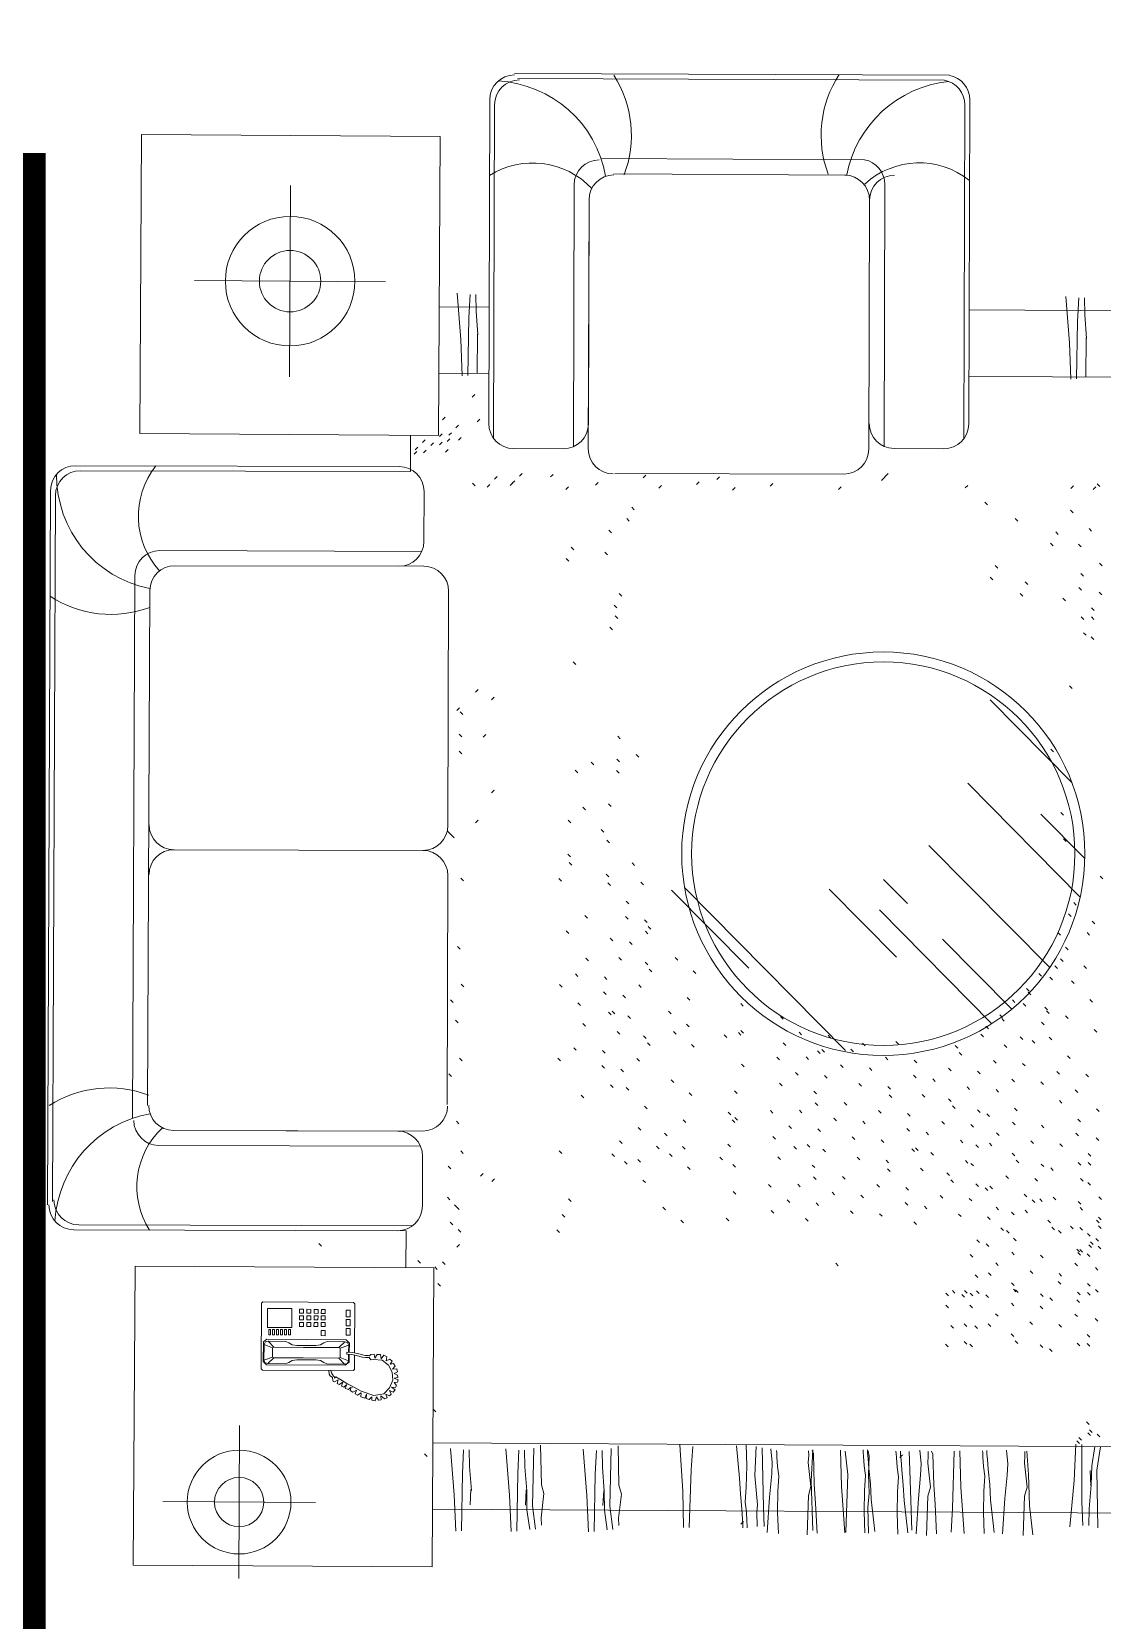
# Model space of a CAD drawing. Header units: metres. Extents: x -144 to 1000, y -717 to 29.
# Drawn here: x 560.761 to 562.696, y -566.045 to -563.176 of the extents above; entities that cross this region are included whole.
import ezdxf

# ---------------------------------------------------------------- set-up
doc = ezdxf.new("R2010")
doc.units = ezdxf.units.M
doc.layers.get('0').update_dxf_attribs({"color": 1})
doc.layers.add('00-MEDICION', color=30, linetype='Continuous')
doc.layers.add('I-FURN', color=2, linetype='Continuous', lineweight=9)

# ---------------------------------------------------------------- blocks, each defined once
blk = doc.blocks.new('O')
at = {"layer": 'I-FURN'}
for p, q in [((567.261, -500.2532), (566.4754, -500.2498)), ((567.2519, -500.2622), (566.4814, -500.2589)), ((566.4303, -500.2973), (566.4286, -500.8823)), ((566.4392, -500.3063), (566.4375, -500.9093)), ((567.287, -500.9096), (567.2888, -500.3066)), ((567.2961, -500.8826), (567.2978, -500.2976)), ((565.7979, -500.9004), (565.801, -500.3604)), ((565.801, -500.3604), (566.341, -500.3635)), ((566.341, -500.3635), (566.3379, -500.9035)), ((567.1075, -500.4058), (566.632, -500.4037)), ((566.0686, -500.7975), (566.0706, -500.4525)), ((566.5828, -500.4508), (566.5815, -500.924)), ((566.6549, -500.4309), (567.0756, -500.4333)), ((567.143, -500.9234), (567.1443, -500.4502)), ((566.6098, -500.4778), (566.6085, -500.9278)), ((566.6086, -500.8828), (566.6098, -500.4778)), ((567.1155, -500.9285), (567.1168, -500.4785)), ((567.1168, -500.4785), (567.1155, -500.9285)), ((565.8971, -500.624), (566.2421, -500.626)), ((566.3714, -500.6464), (566.378, -500.7302)), ((566.3951, -500.6488), (566.3928, -500.6914)), ((566.4054, -500.6489), (566.4059, -500.679)), ((567.4714, -500.6527), (567.478, -500.7365)), ((567.4951, -500.6551), (567.4927, -500.6977)), ((567.5054, -500.6552), (567.5059, -500.6853)), ((566.4292, -500.6719), (566.3393, -500.6714)), ((566.4059, -500.679), (566.4091, -500.7222)), ((567.8026, -500.6797), (567.2967, -500.6769)), ((567.5059, -500.6853), (567.509, -500.7285)), ((566.3928, -500.6914), (566.3911, -500.7953)), ((567.4927, -500.6977), (567.491, -500.8016)), ((566.378, -500.7302), (566.3808, -500.7959)), ((566.4083, -500.7208), (566.4079, -500.7918)), ((567.478, -500.7365), (567.4808, -500.8021)), ((567.5083, -500.7271), (567.5079, -500.7981)), ((566.4289, -500.7919), (566.3386, -500.7914)), ((567.6143, -500.7987), (567.2964, -500.7969)), ((566.3984, -500.8344), (566.4032, -500.8297)), ((566.3501, -500.8707), (566.3453, -500.8754)), ((566.3742, -500.8853), (566.3694, -500.8901)), ((566.4123, -500.874), (566.4075, -500.8788)), ((566.3379, -500.9035), (565.7979, -500.9004)), ((566.2874, -500.9032), (566.287, -500.969)), ((566.3135, -500.9117), (566.3087, -500.9164)), ((566.3443, -500.901), (566.3395, -500.9058)), ((566.3443, -500.9157), (566.3395, -500.9204)), ((566.3581, -500.9099), (566.3533, -500.9147)), ((566.3611, -500.8987), (566.3563, -500.9034)), ((566.3787, -500.9073), (566.3739, -500.912)), ((566.2987, -500.9329), (566.2939, -500.9376)), ((566.3004, -500.925), (566.2956, -500.9297)), ((566.3155, -500.9305), (566.3107, -500.9353)), ((566.3286, -500.9172), (566.3238, -500.922)), ((566.3553, -500.929), (566.3505, -500.9338)), ((566.4735, -500.9274), (566.5635, -500.9277)), ((567.161, -500.9272), (567.251, -500.9275)), ((566.2668, -500.9599), (565.6818, -500.9583)), ((566.287, -500.969), (565.6908, -500.9673)), ((566.4843, -500.9772), (566.4892, -500.9725)), ((566.5405, -500.9786), (566.5453, -500.9739)), ((567.0703, -500.9734), (566.6564, -500.9722)), ((567.1381, -500.9848), (567.1505, -500.9726)), ((566.4039, -500.9944), (566.3992, -500.9896)), ((566.4258, -500.9969), (566.4306, -500.9921)), ((566.4392, -500.9824), (566.4441, -500.9777)), ((566.4671, -500.9938), (566.4719, -500.9891)), ((566.4709, -500.9901), (566.4757, -500.9854)), ((566.5682, -501.0014), (566.573, -500.9966)), ((566.6215, -500.9936), (566.6264, -500.9888)), ((566.7074, -500.9799), (566.7122, -500.9751)), ((566.7357, -500.9991), (566.7406, -500.9943)), ((566.804, -500.9921), (566.8088, -500.9874)), ((566.8408, -500.9832), (566.8456, -500.9784)), ((566.8691, -501.0024), (566.8739, -500.9976)), ((566.9373, -500.9954), (566.9422, -500.9907)), ((567.0607, -501.0015), (567.0655, -500.9967)), ((567.2897, -500.9985), (567.2946, -500.9938)), ((567.4807, -500.9996), (567.4855, -500.9948)), ((567.5209, -501.0015), (567.5257, -500.9967)), ((567.5329, -500.9956), (567.5282, -500.9908)), ((565.6367, -501.0031), (565.6311, -502.2931)), ((565.6456, -501.0121), (565.6402, -502.2871)), ((566.3114, -501.095), (566.3117, -501.005)), ((567.3301, -501.0288), (567.3254, -501.024)), ((566.6826, -501.0587), (566.6779, -501.0539)), ((566.6917, -501.0379), (566.687, -501.0331)), ((567.3845, -501.0582), (567.3797, -501.0534)), ((567.4849, -501.0431), (567.4802, -501.0383)), ((566.6506, -501.0794), (566.6459, -501.0746)), ((567.4579, -501.0823), (567.4532, -501.0775)), ((567.5181, -501.0767), (567.5134, -501.0719)), ((566.3076, -501.113), (565.8344, -501.1117)), ((566.5824, -501.11), (566.5776, -501.1052)), ((566.6431, -501.1194), (566.6384, -501.1146)), ((567.4488, -501.103), (567.444, -501.0982)), ((567.499, -501.105), (567.4942, -501.1002)), ((565.8613, -501.1388), (566.3113, -501.14)), ((566.5732, -501.1307), (566.5685, -501.1259)), ((567.3486, -501.1434), (567.3438, -501.1386)), ((567.5373, -501.1389), (567.5325, -501.1341)), ((565.7892, -501.1565), (565.785, -502.1366)), ((567.3395, -501.1642), (567.3347, -501.1594)), ((567.4029, -501.1728), (567.3982, -501.168)), ((567.5033, -501.1578), (567.4986, -501.153)), ((565.8122, -502.1136), (565.8162, -501.1836)), ((566.3561, -501.1852), (566.3549, -501.6082)), ((566.669, -501.1941), (566.6643, -501.1893)), ((567.3938, -501.1936), (567.389, -501.1888)), ((567.4709, -501.2022), (567.4661, -501.1974)), ((567.4997, -501.183), (567.495, -501.1782)), ((567.5366, -501.1914), (567.5318, -501.1866)), ((566.6599, -501.2148), (566.6552, -501.21)), ((566.6616, -501.234), (566.6568, -501.2292)), ((567.5041, -501.2358), (567.4994, -501.231)), ((567.5223, -501.236), (567.5176, -501.2312)), ((567.5225, -501.22), (567.5177, -501.2152)), ((566.6524, -501.2548), (566.6477, -501.25)), ((567.5082, -501.2646), (567.5035, -501.2598)), ((567.5218, -501.2724), (567.517, -501.2676)), ((566.586, -501.3171), (566.5813, -501.3123)), ((566.4096, -501.3624), (566.4048, -501.3671)), ((567.4831, -501.3604), (567.4784, -501.3556)), ((566.376, -501.3956), (566.3712, -501.4004)), ((566.3818, -501.4076), (566.3771, -501.4028)), ((566.4382, -501.3765), (566.4334, -501.3812)), ((567.4827, -501.5311), (567.3346, -501.3813)), ((566.3799, -501.4478), (566.3752, -501.443)), ((566.4235, -501.4436), (566.4187, -501.4484)), ((566.6664, -501.4513), (566.6616, -501.4465)), ((566.3798, -501.4788), (566.3751, -501.474)), ((566.6646, -501.493), (566.6599, -501.4882)), ((566.6996, -501.4849), (566.6949, -501.4801)), ((567.449, -501.4748), (567.4443, -501.47)), ((566.5897, -501.5128), (566.5849, -501.508)), ((566.6184, -501.4987), (566.6136, -501.4939)), ((566.6643, -501.5137), (566.6595, -501.5089)), ((566.4385, -501.5441), (566.4337, -501.5488)), ((567.4974, -501.7372), (567.2945, -501.5319)), ((566.6036, -501.5798), (566.5989, -501.575)), ((566.6499, -501.574), (566.6451, -501.5692)), ((566.4092, -501.5984), (566.4044, -501.6031)), ((566.5772, -501.6031), (566.5724, -501.5983)), ((567.5058, -501.6676), (567.4266, -501.5875)), ((567.4675, -501.5895), (567.4627, -501.5847)), ((566.3661, -501.6304), (566.3538, -501.618)), ((566.6365, -501.6203), (566.6318, -501.6155)), ((567.472, -501.6371), (567.4672, -501.6323)), ((566.3098, -501.653), (565.8598, -501.6518)), ((565.8598, -501.6518), (566.3098, -501.653)), ((566.5762, -501.6644), (566.5714, -501.6596)), ((566.6469, -501.6394), (566.6421, -501.6346)), ((567.4423, -501.8648), (567.2239, -501.6439)), ((566.5789, -501.6799), (566.5742, -501.6751)), ((566.6923, -501.6805), (566.6876, -501.6757)), ((566.3547, -501.6982), (566.3535, -502.1122)), ((566.3827, -501.7079), (566.378, -501.7031)), ((566.5598, -501.7083), (566.555, -501.7035)), ((566.6459, -501.7008), (566.6411, -501.696)), ((566.6486, -501.7162), (566.6439, -501.7114)), ((566.708, -501.7152), (566.7032, -501.7104)), ((567.1852, -501.7491), (567.142, -501.7054)), ((567.5384, -501.7043), (567.5337, -501.6995)), ((566.6818, -501.7498), (566.6771, -501.745)), ((566.8987, -501.8659), (566.759, -501.7247)), ((567.0731, -502.0142), (566.7824, -501.7202)), ((567.1652, -501.846), (567.0437, -501.723)), ((567.4904, -501.7518), (567.4857, -501.747)), ((566.6073, -501.7755), (566.6025, -501.7707)), ((566.6803, -501.777), (566.6755, -501.7722)), ((567.3379, -501.966), (567.1347, -501.7605)), ((567.4813, -501.7725), (567.4765, -501.7677)), ((566.5731, -501.8032), (566.5683, -501.7984)), ((566.715, -501.7834), (566.7103, -501.7786)), ((566.7164, -501.8039), (566.7116, -501.7991)), ((566.7217, -501.7952), (566.717, -501.7904)), ((567.462, -501.8059), (567.4573, -501.8011)), ((567.5145, -501.8061), (567.5098, -501.8013)), ((567.5236, -501.7854), (567.5189, -501.7806)), ((566.3767, -501.8312), (566.3719, -501.8264)), ((566.6527, -501.8166), (566.648, -501.8118)), ((566.6875, -501.823), (566.6828, -501.8182)), ((567.3737, -501.9398), (567.2488, -501.8135)), ((567.4756, -501.8328), (567.4709, -501.828)), ((566.609, -501.8523), (566.6043, -501.8475)), ((566.6684, -501.8513), (566.6636, -501.8465)), ((566.716, -501.8596), (566.7113, -501.8548)), ((566.7704, -501.8514), (566.7657, -501.8466)), ((567.4564, -501.8663), (567.4516, -501.8615)), ((567.4665, -501.8536), (567.4618, -501.8488)), ((567.5089, -501.8664), (567.5041, -501.8616)), ((566.5899, -501.8807), (566.5851, -501.8759)), ((566.6422, -501.8859), (566.6375, -501.8811)), ((566.7235, -501.8721), (566.7187, -501.8673)), ((566.803, -501.8751), (566.7982, -501.8703)), ((567.4276, -501.8803), (567.4229, -501.8755)), ((567.4472, -501.887), (567.4425, -501.8822)), ((567.4864, -501.8934), (567.4817, -501.8886)), ((566.3836, -501.8994), (566.3789, -501.8946)), ((566.561, -501.8998), (566.5563, -501.895)), ((566.6407, -501.9131), (566.6359, -501.9083)), ((566.6755, -501.9195), (566.6707, -501.9147)), ((566.7043, -501.9004), (566.6996, -501.8956)), ((566.7921, -501.9237), (566.7874, -501.9189)), ((567.4052, -501.9073), (567.4005, -501.9025)), ((567.4083, -501.9137), (567.4036, -501.9089)), ((566.3645, -501.9277), (566.3597, -501.9229)), ((566.5942, -501.9334), (566.5895, -501.9286)), ((566.6497, -501.95), (566.6449, -501.9452)), ((566.6563, -501.9479), (566.6516, -501.9431)), ((566.7584, -501.948), (566.7536, -501.9432)), ((566.8886, -501.9343), (566.8839, -501.9295)), ((567.3796, -501.9278), (567.3749, -501.923)), ((567.3992, -501.9344), (567.3945, -501.9296)), ((567.4384, -501.9409), (567.4337, -501.9361)), ((567.4416, -501.9473), (567.4368, -501.9425)), ((567.5197, -501.927), (567.5149, -501.9222)), ((566.3734, -501.9646), (566.3686, -501.9598)), ((566.6032, -501.9702), (566.5985, -501.9654)), ((566.6845, -501.9564), (566.6797, -501.9516)), ((566.7909, -501.9716), (566.7862, -501.9668)), ((566.8891, -501.9829), (566.8844, -501.9781)), ((566.9608, -501.9581), (566.9561, -501.9533)), ((567.3316, -501.9752), (567.3269, -501.9704)), ((567.3572, -501.9548), (567.3525, -501.95)), ((567.3603, -501.9612), (567.3556, -501.9564)), ((567.4324, -501.968), (567.4277, -501.9632)), ((567.4757, -501.9566), (567.4709, -501.9518)), ((567.5273, -501.9811), (567.5225, -501.9763)), ((566.6653, -501.9847), (566.6606, -501.9799)), ((566.713, -501.993), (566.7082, -501.9882)), ((566.7204, -502.0055), (566.7156, -502.0007)), ((566.7674, -501.9848), (566.7626, -501.98)), ((566.7999, -502.0085), (566.7952, -502.0037)), ((566.8586, -501.9909), (566.8538, -501.9861)), ((566.8844, -501.9868), (566.8797, -501.982)), ((566.9653, -502.0052), (566.9605, -502.0004)), ((566.9941, -501.9861), (566.9894, -501.9813)), ((567.0465, -501.9914), (567.0418, -501.9866)), ((567.1086, -502.0058), (567.1038, -502.001)), ((567.1692, -502.0029), (567.1644, -501.9981)), ((567.2762, -502.0102), (567.2715, -502.0054)), ((567.3227, -501.99), (567.3179, -501.9852)), ((567.3649, -502.0088), (567.3601, -502.004)), ((567.3936, -501.9948), (567.3888, -501.99)), ((567.4157, -502.0011), (567.4109, -501.9963)), ((567.4461, -501.995), (567.4413, -501.9902)), ((566.3804, -502.0328), (566.3756, -502.028)), ((566.558, -502.0332), (566.5532, -502.0284)), ((566.5868, -502.0141), (566.5821, -502.0093)), ((566.6392, -502.0193), (566.6344, -502.0145)), ((566.7013, -502.0338), (566.6965, -502.029)), ((566.9543, -502.031), (566.9495, -502.0262)), ((567.0067, -502.0306), (567.002, -502.0258)), ((567.0274, -502.0197), (567.0226, -502.0149)), ((567.0355, -502.0172), (567.0307, -502.0124)), ((567.088, -502.0168), (567.0832, -502.012)), ((567.15, -502.0313), (567.1453, -502.0265)), ((567.2024, -502.0365), (567.1977, -502.0317)), ((567.2836, -502.0227), (567.2789, -502.0179)), ((567.3457, -502.0372), (567.341, -502.0324)), ((567.4793, -502.0286), (567.4745, -502.0238)), ((566.3612, -502.0611), (566.3564, -502.0563)), ((566.6376, -502.0465), (566.6329, -502.0417)), ((566.6724, -502.0529), (566.6676, -502.0481)), ((566.8901, -502.044), (566.8854, -502.0392)), ((566.9876, -502.059), (566.9829, -502.0542)), ((567.04, -502.0642), (567.0352, -502.0594)), ((567.0688, -502.0451), (567.0641, -502.0403)), ((567.1212, -502.0504), (567.1164, -502.0456)), ((567.2009, -502.0637), (567.1961, -502.0589)), ((567.2645, -502.051), (567.2597, -502.0462)), ((567.3168, -502.0563), (567.3121, -502.0515)), ((567.3981, -502.0424), (567.3933, -502.0376)), ((567.4601, -502.0569), (567.4554, -502.0521)), ((567.5125, -502.0622), (567.5078, -502.0574)), ((566.6533, -502.0813), (566.6485, -502.0765)), ((566.6819, -502.0861), (566.6771, -502.0813)), ((566.7631, -502.0722), (566.7583, -502.0674)), ((566.7956, -502.0959), (566.7909, -502.0911)), ((566.8775, -502.092), (566.8728, -502.0872)), ((566.9587, -502.0781), (566.954, -502.0733)), ((567.0208, -502.0926), (567.0161, -502.0878)), ((567.102, -502.0787), (567.0973, -502.0739)), ((567.1544, -502.084), (567.1497, -502.0792)), ((567.2356, -502.0701), (567.2309, -502.0653)), ((567.2977, -502.0846), (567.293, -502.0798)), ((567.3501, -502.0899), (567.3453, -502.0851)), ((567.3789, -502.0708), (567.3742, -502.066)), ((567.4313, -502.076), (567.4265, -502.0712)), ((567.4934, -502.0905), (567.4886, -502.0857)), ((566.6006, -502.0999), (566.5959, -502.0951)), ((566.7151, -502.1197), (566.7103, -502.1149)), ((567.0234, -502.1137), (567.0187, -502.1089)), ((567.0759, -502.1133), (567.0712, -502.1085)), ((567.1571, -502.0995), (567.1524, -502.0947)), ((567.2165, -502.0985), (567.2117, -502.0937)), ((567.2642, -502.1068), (567.2594, -502.102)), ((567.2716, -502.1192), (567.2668, -502.1144)), ((567.3833, -502.1235), (567.3785, -502.1187)), ((567.4645, -502.1096), (567.4598, -502.1048)), ((567.5316, -502.1244), (567.5269, -502.1196)), ((566.3748, -502.147), (566.3701, -502.1422)), ((566.7848, -502.1445), (566.78, -502.1397)), ((566.866, -502.1306), (566.8613, -502.1258)), ((566.8734, -502.1444), (566.8686, -502.1396)), ((566.8781, -502.1405), (566.8733, -502.1357)), ((566.9422, -502.1276), (566.9375, -502.1228)), ((566.9947, -502.1272), (566.9899, -502.1224)), ((567.0568, -502.1417), (567.052, -502.1369)), ((567.1091, -502.1469), (567.1044, -502.1421)), ((567.138, -502.1278), (567.1332, -502.123)), ((567.1904, -502.1331), (567.1856, -502.1283)), ((567.2524, -502.1475), (567.2477, -502.1427)), ((567.3048, -502.1528), (567.3, -502.148)), ((567.3166, -502.1265), (567.3119, -502.1217)), ((567.3336, -502.1337), (567.3289, -502.1289)), ((567.3797, -502.1488), (567.3749, -502.144)), ((567.432, -502.154), (567.4273, -502.1492)), ((567.4977, -502.1432), (567.493, -502.1384)), ((565.8591, -502.1588), (566.3091, -502.16)), ((566.2641, -502.1599), (565.8591, -502.1588)), ((566.6698, -502.1826), (566.6651, -502.1778)), ((566.7036, -502.1583), (566.6988, -502.1535)), ((566.751, -502.1688), (566.7463, -502.164)), ((566.9467, -502.1746), (566.9419, -502.1698)), ((566.9755, -502.1555), (566.9708, -502.1507)), ((567.0279, -502.1608), (567.0232, -502.156)), ((567.09, -502.1753), (567.0852, -502.1705)), ((567.1424, -502.1805), (567.1376, -502.1757)), ((567.1888, -502.1602), (567.1841, -502.1554)), ((567.2236, -502.1667), (567.2188, -502.1619)), ((567.2856, -502.1811), (567.2809, -502.1763)), ((567.3508, -502.1679), (567.3461, -502.1631)), ((567.4129, -502.1824), (567.4082, -502.1776)), ((567.4941, -502.1685), (567.4894, -502.1637)), ((567.531, -502.1768), (567.5262, -502.172)), ((565.832, -502.1857), (566.3053, -502.187)), ((566.3087, -502.295), (566.309, -502.205)), ((566.3826, -502.2004), (566.3779, -502.1955)), ((566.5605, -502.2007), (566.5558, -502.1959)), ((566.6556, -502.2058), (566.6508, -502.201)), ((566.7368, -502.1919), (566.732, -502.1871)), ((566.76, -502.2056), (566.7553, -502.2008)), ((566.7836, -502.1924), (566.7788, -502.1876)), ((566.8512, -502.2117), (566.8465, -502.2069)), ((566.8655, -502.1885), (566.8607, -502.1837)), ((566.9557, -502.2115), (566.9509, -502.2067)), ((566.9845, -502.1924), (566.9798, -502.1876)), ((567.0088, -502.1891), (567.004, -502.1843)), ((567.0369, -502.1976), (567.0322, -502.1928)), ((567.099, -502.2121), (567.0942, -502.2073)), ((567.1978, -502.1971), (567.1931, -502.1923)), ((567.2044, -502.195), (567.1997, -502.1902)), ((567.2326, -502.2035), (567.2278, -502.1987)), ((567.3138, -502.1897), (567.309, -502.1849)), ((567.338, -502.1864), (567.3333, -502.1816)), ((567.3794, -502.2045), (567.3746, -502.1997)), ((567.4653, -502.1876), (567.4605, -502.1828)), ((567.5169, -502.2054), (567.5121, -502.2006)), ((566.3599, -502.228), (566.3552, -502.2232)), ((566.6788, -502.2195), (566.6741, -502.2147)), ((566.703, -502.2162), (566.6983, -502.2114)), ((566.7926, -502.2293), (566.7878, -502.2245)), ((566.8745, -502.2253), (566.8697, -502.2205)), ((567.0178, -502.226), (567.013, -502.2212)), ((567.1513, -502.2174), (567.1466, -502.2126)), ((567.1541, -502.2329), (567.1493, -502.2281)), ((567.2134, -502.2319), (567.2087, -502.2271)), ((567.2611, -502.2402), (567.2564, -502.2354)), ((567.2946, -502.218), (567.2899, -502.2132)), ((567.3046, -502.223), (567.2998, -502.2182)), ((567.3868, -502.217), (567.382, -502.2122)), ((567.4318, -502.2242), (567.4271, -502.2194)), ((567.4488, -502.2314), (567.4441, -502.2266)), ((567.4985, -502.2212), (567.4937, -502.2164)), ((567.5167, -502.2215), (567.512, -502.2167)), ((566.4183, -502.2368), (566.4135, -502.2415)), ((566.4391, -502.2459), (566.4343, -502.2507)), ((566.712, -502.2531), (566.7073, -502.2483)), ((566.9391, -502.261), (566.9344, -502.2562)), ((566.9916, -502.2606), (566.9869, -502.2558)), ((567.0204, -502.2471), (567.0156, -502.2423)), ((567.0728, -502.2467), (567.0681, -502.2419)), ((567.1349, -502.2612), (567.1302, -502.2564)), ((567.1873, -502.2665), (567.1825, -502.2617)), ((567.2685, -502.2526), (567.2638, -502.2478)), ((567.3136, -502.2599), (567.3088, -502.2551)), ((567.3306, -502.2671), (567.3258, -502.2623)), ((567.3388, -502.2644), (567.334, -502.2596)), ((567.3676, -502.2453), (567.3629, -502.2405)), ((567.42, -502.2506), (567.4152, -502.2458)), ((567.5026, -502.2501), (567.4979, -502.2453)), ((567.5162, -502.2579), (567.5114, -502.2531)), ((566.3585, -502.2842), (566.3538, -502.2794)), ((566.3714, -502.2977), (566.3667, -502.2929)), ((566.5775, -502.2874), (566.5727, -502.2826)), ((566.875, -502.2739), (566.8702, -502.2691)), ((566.9725, -502.2889), (566.9677, -502.2841)), ((567.0248, -502.2942), (567.0201, -502.2894)), ((567.0537, -502.2751), (567.049, -502.2703)), ((567.1061, -502.2803), (567.1013, -502.2755)), ((567.1857, -502.2936), (567.181, -502.2888)), ((567.2494, -502.2809), (567.2446, -502.2761)), ((567.3017, -502.2862), (567.297, -502.2814)), ((567.4008, -502.2789), (567.3961, -502.2741)), ((567.4152, -502.2891), (567.4105, -502.2843)), ((567.429, -502.2874), (567.4242, -502.2826)), ((567.4532, -502.2842), (567.4485, -502.2794)), ((567.4988, -502.292), (567.494, -502.2872)), ((567.5358, -502.2837), (567.5311, -502.2789)), ((566.3751, -502.3014), (566.3704, -502.2966)), ((566.5661, -502.3153), (566.5614, -502.3105)), ((566.748, -502.3021), (566.7432, -502.2973)), ((566.7805, -502.3258), (566.7758, -502.321)), ((566.8624, -502.3219), (566.8577, -502.3171)), ((566.9436, -502.308), (566.9389, -502.3032)), ((567.0057, -502.3225), (567.001, -502.3177)), ((567.0869, -502.3087), (567.0822, -502.3039)), ((567.1393, -502.3139), (567.1345, -502.3091)), ((567.2205, -502.3001), (567.2158, -502.2953)), ((567.2826, -502.3145), (567.2778, -502.3097)), ((567.335, -502.3198), (567.3302, -502.315)), ((567.3501, -502.3024), (567.3453, -502.2976)), ((567.3782, -502.3109), (567.3735, -502.3061)), ((567.4024, -502.3076), (567.3977, -502.3028)), ((567.4438, -502.3258), (567.439, -502.321)), ((567.5019, -502.3025), (567.4972, -502.2977)), ((567.532, -502.3256), (567.5272, -502.3208)), ((567.5353, -502.3201), (567.5306, -502.3153)), ((565.6786, -502.3383), (566.2792, -502.34)), ((565.6876, -502.3293), (566.2906, -502.331)), ((566.2792, -502.34), (566.2789, -502.4069)), ((566.3637, -502.3293), (566.359, -502.3245)), ((566.3782, -502.3427), (566.3734, -502.3379)), ((566.5563, -502.3431), (566.5516, -502.3383)), ((567.2014, -502.3284), (567.1966, -502.3236)), ((567.3591, -502.3392), (567.3543, -502.3344)), ((567.369, -502.3442), (567.3643, -502.3394)), ((567.4512, -502.3382), (567.4464, -502.3334)), ((567.4632, -502.3442), (567.4584, -502.3394)), ((567.4845, -502.3367), (567.4798, -502.3319)), ((567.5014, -502.3389), (567.4966, -502.3341)), ((567.5155, -502.35), (567.5108, -502.3452)), ((567.5352, -502.3361), (567.5304, -502.3313)), ((566.1262, -502.3677), (566.1214, -502.3629)), ((566.3757, -502.3646), (566.3709, -502.3694)), ((567.3153, -502.3611), (567.3106, -502.3563)), ((567.3323, -502.3683), (567.3276, -502.3635)), ((567.3783, -502.3834), (567.3736, -502.3786)), ((567.382, -502.3581), (567.3772, -502.3533)), ((567.4964, -502.3778), (567.4916, -502.373)), ((567.4981, -502.3841), (567.4934, -502.3793)), ((567.5014, -502.3786), (567.4967, -502.3738)), ((567.5178, -502.3703), (567.513, -502.3655)), ((567.5211, -502.3647), (567.5163, -502.3599)), ((567.5303, -502.359), (567.5256, -502.3542)), ((567.5346, -502.3725), (567.5299, -502.3677)), ((565.7894, -502.4041), (565.7863, -502.9441)), ((566.3294, -502.4071), (565.7894, -502.4041)), ((566.305, -502.3987), (566.3002, -502.3939)), ((566.3263, -502.9471), (566.3294, -502.4071)), ((566.3357, -502.4097), (566.331, -502.4049)), ((566.3496, -502.4009), (566.3449, -502.3961)), ((567.0603, -502.4032), (567.0556, -502.3984)), ((567.3035, -502.3874), (567.2987, -502.3826)), ((567.3495, -502.4025), (567.3447, -502.3977)), ((567.4307, -502.3886), (567.426, -502.3838)), ((567.4928, -502.4031), (567.488, -502.3983)), ((567.515, -502.3864), (567.5102, -502.3816)), ((567.5296, -502.4114), (567.5249, -502.4066)), ((566.3412, -502.4401), (566.3364, -502.4353)), ((567.3125, -502.4243), (567.3077, -502.4195)), ((567.3367, -502.421), (567.3319, -502.4162)), ((567.378, -502.4391), (567.3733, -502.4343)), ((567.4116, -502.417), (567.4068, -502.4122)), ((567.4626, -502.4362), (567.4579, -502.4314)), ((567.4639, -502.4222), (567.4592, -502.4174)), ((567.5155, -502.44), (567.5108, -502.4352)), ((567.2596, -502.4573), (567.2548, -502.4525)), ((567.2711, -502.4528), (567.2664, -502.448)), ((567.2881, -502.4601), (567.2834, -502.4553)), ((567.2933, -502.4526), (567.2886, -502.4478)), ((567.3032, -502.4576), (567.2985, -502.4528)), ((567.3148, -502.4531), (567.31, -502.4483)), ((567.3318, -502.4603), (567.327, -502.4555)), ((567.3814, -502.4501), (567.3767, -502.4453)), ((567.3854, -502.4516), (567.3807, -502.4468)), ((567.4305, -502.4588), (567.4258, -502.454)), ((567.4475, -502.466), (567.4428, -502.4612)), ((567.4959, -502.4698), (567.4911, -502.465)), ((567.4971, -502.4558), (567.4924, -502.451)), ((567.5154, -502.456), (567.5106, -502.4512)), ((567.5298, -502.451), (567.525, -502.4462)), ((566.0182, -502.4707), (566.0175, -502.5893)), ((566.0206, -502.4683), (566.0182, -502.4707)), ((566.1843, -502.4693), (566.0206, -502.4683)), ((566.0288, -502.4802), (566.0286, -502.5146)), ((566.0727, -502.4805), (566.0288, -502.4802)), ((566.0725, -502.5149), (566.0727, -502.4805)), ((566.0869, -502.4936), (566.0868, -502.5007)), ((566.094, -502.4818), (566.0869, -502.4818)), ((566.0869, -502.4818), (566.0869, -502.4889)), ((566.0869, -502.4889), (566.094, -502.4889)), ((566.094, -502.4937), (566.0869, -502.4936)), ((566.0939, -502.5008), (566.094, -502.4937)), ((566.094, -502.4889), (566.094, -502.4818)), ((566.1, -502.4818), (566.0999, -502.4889)), ((566.0999, -502.4889), (566.107, -502.489)), ((566.107, -502.4937), (566.0999, -502.4937)), ((566.0999, -502.4937), (566.0999, -502.5008)), ((566.1071, -502.4819), (566.1, -502.4818)), ((566.107, -502.489), (566.1071, -502.4819)), ((566.107, -502.5008), (566.107, -502.4937)), ((566.113, -502.4938), (566.1129, -502.5009)), ((566.1201, -502.4819), (566.113, -502.4819)), ((566.113, -502.4819), (566.113, -502.489)), ((566.113, -502.489), (566.1201, -502.4891)), ((566.1201, -502.4938), (566.113, -502.4938)), ((566.12, -502.5009), (566.1201, -502.4938)), ((566.1201, -502.4891), (566.1201, -502.4819)), ((566.1261, -502.482), (566.126, -502.4891)), ((566.126, -502.4891), (566.1331, -502.4891)), ((566.126, -502.4938), (566.126, -502.501)), ((566.1331, -502.4939), (566.126, -502.4938)), ((566.1332, -502.482), (566.1261, -502.482)), ((566.1331, -502.4891), (566.1332, -502.482)), ((566.1331, -502.501), (566.1331, -502.4939)), ((566.1711, -502.4834), (566.1782, -502.4835)), ((566.1711, -502.4953), (566.1711, -502.4834)), ((566.1782, -502.4835), (566.1782, -502.4953)), ((566.1866, -502.4717), (566.1843, -502.4693)), ((566.1861, -502.5605), (566.1866, -502.4717)), ((567.2593, -502.4792), (567.2545, -502.4744)), ((567.3029, -502.4794), (567.2982, -502.4746)), ((567.349, -502.4945), (567.3442, -502.4897)), ((567.3778, -502.4754), (567.3731, -502.4706)), ((567.4302, -502.4807), (567.4254, -502.4759)), ((567.4923, -502.4951), (567.4875, -502.4903)), ((566.0286, -502.5146), (566.0725, -502.5149)), ((566.0309, -502.5277), (566.031, -502.5182)), ((566.031, -502.5182), (566.0345, -502.5182)), ((566.0345, -502.5182), (566.0345, -502.5277)), ((566.038, -502.5277), (566.0381, -502.5182)), ((566.0381, -502.5182), (566.0416, -502.5183)), ((566.0416, -502.5183), (566.0416, -502.5278)), ((566.0452, -502.5183), (566.0488, -502.5183)), ((566.0452, -502.5278), (566.0452, -502.5183)), ((566.0488, -502.5183), (566.0487, -502.5278)), ((566.0523, -502.5183), (566.0559, -502.5183)), ((566.0523, -502.5278), (566.0523, -502.5183)), ((566.0559, -502.5183), (566.0558, -502.5278)), ((566.0594, -502.5184), (566.063, -502.5184)), ((566.0594, -502.5279), (566.0594, -502.5184)), ((566.063, -502.5184), (566.0629, -502.5279)), ((566.0665, -502.5279), (566.0666, -502.5184)), ((566.0666, -502.5184), (566.0701, -502.5184)), ((566.0701, -502.5184), (566.0701, -502.5279)), ((566.0868, -502.5007), (566.0939, -502.5008)), ((566.0868, -502.5055), (566.0868, -502.5126)), ((566.0939, -502.5055), (566.0868, -502.5055)), ((566.0868, -502.5126), (566.0939, -502.5126)), ((566.0939, -502.5126), (566.0939, -502.5055)), ((566.0998, -502.5056), (566.0998, -502.5127)), ((566.107, -502.5056), (566.0998, -502.5056)), ((566.0998, -502.5127), (566.1069, -502.5127)), ((566.0999, -502.5008), (566.107, -502.5008)), ((566.1069, -502.5127), (566.107, -502.5056)), ((566.1129, -502.5056), (566.1128, -502.5127)), ((566.1128, -502.5127), (566.12, -502.5128)), ((566.1129, -502.5009), (566.12, -502.5009)), ((566.12, -502.5057), (566.1129, -502.5056)), ((566.12, -502.5128), (566.12, -502.5057)), ((566.1259, -502.5199), (566.1258, -502.5294)), ((566.1259, -502.5057), (566.1259, -502.5128)), ((566.133, -502.5057), (566.1259, -502.5057)), ((566.1259, -502.5128), (566.133, -502.5129)), ((566.133, -502.52), (566.1259, -502.5199)), ((566.126, -502.501), (566.1331, -502.501)), ((566.1329, -502.5295), (566.133, -502.52)), ((566.133, -502.5129), (566.133, -502.5057)), ((566.1709, -502.5285), (566.1709, -502.5166)), ((566.1709, -502.5166), (566.1781, -502.5167)), ((566.171, -502.5), (566.1781, -502.5001)), ((566.171, -502.5119), (566.171, -502.5)), ((566.1781, -502.5119), (566.171, -502.5119)), ((566.1782, -502.4953), (566.1711, -502.4953)), ((566.1781, -502.5167), (566.178, -502.5285)), ((566.1781, -502.5001), (566.1781, -502.5119)), ((567.2683, -502.516), (567.2635, -502.5112)), ((567.2925, -502.5128), (567.2878, -502.508)), ((567.3119, -502.5163), (567.3072, -502.5115)), ((567.3362, -502.513), (567.3314, -502.5082)), ((567.411, -502.509), (567.4063, -502.5042)), ((567.4634, -502.5143), (567.4587, -502.5095)), ((567.5291, -502.5034), (567.5243, -502.4986)), ((566.0214, -502.5407), (566.0212, -502.5763)), ((566.0273, -502.536), (566.0214, -502.5407)), ((566.0225, -502.5454), (566.0224, -502.5739)), ((566.0225, -502.5454), (566.0249, -502.5407)), ((566.0379, -502.5515), (566.0225, -502.5454)), ((566.0249, -502.5407), (566.0297, -502.5395)), ((566.1708, -502.5368), (566.0273, -502.536)), ((566.0297, -502.5395), (566.0403, -502.5503)), ((566.0297, -502.5395), (566.0617, -502.5397)), ((566.0345, -502.5277), (566.0309, -502.5277)), ((566.0379, -502.5515), (566.0378, -502.5681)), ((566.0403, -502.5503), (566.0379, -502.5515)), ((566.0416, -502.5278), (566.038, -502.5277)), ((566.0937, -502.5506), (566.0403, -502.5503)), ((566.0487, -502.5278), (566.0452, -502.5278)), ((566.0558, -502.5278), (566.0523, -502.5278)), ((566.0629, -502.5279), (566.0594, -502.5279)), ((566.0617, -502.5397), (566.0676, -502.5421)), ((566.0701, -502.5279), (566.0665, -502.5279)), ((566.0676, -502.5421), (566.0735, -502.5457)), ((566.0735, -502.5457), (566.0818, -502.547)), ((566.0818, -502.547), (566.0937, -502.547)), ((566.1162, -502.5472), (566.0937, -502.547)), ((566.1577, -502.551), (566.0937, -502.5506)), ((566.1245, -502.546), (566.1162, -502.5472)), ((566.1305, -502.5425), (566.1245, -502.546)), ((566.1258, -502.5294), (566.1329, -502.5295)), ((566.1364, -502.5402), (566.1305, -502.5425)), ((566.1684, -502.5403), (566.1364, -502.5402)), ((566.1684, -502.5403), (566.1577, -502.551)), ((566.1577, -502.551), (566.1601, -502.5522)), ((566.1601, -502.5522), (566.1755, -502.5463)), ((566.1732, -502.5416), (566.1684, -502.5403)), ((566.1767, -502.5428), (566.1708, -502.5368)), ((566.178, -502.5285), (566.1709, -502.5285)), ((566.1755, -502.5463), (566.1732, -502.5416)), ((566.1754, -502.5594), (566.1755, -502.5463)), ((566.1766, -502.5594), (566.1767, -502.5428)), ((567.2591, -502.5494), (567.2543, -502.5446)), ((567.2928, -502.5446), (567.288, -502.5398)), ((567.3027, -502.5496), (567.298, -502.5448)), ((567.3775, -502.5312), (567.3728, -502.5264)), ((567.3849, -502.5436), (567.3802, -502.5388)), ((567.43, -502.5508), (567.4252, -502.546)), ((567.4966, -502.5479), (567.4919, -502.5431)), ((567.5149, -502.5481), (567.5101, -502.5433)), ((567.515, -502.532), (567.5103, -502.5272)), ((566.0212, -502.5763), (566.0271, -502.5822)), ((566.0378, -502.5681), (566.0224, -502.5739)), ((566.0224, -502.5739), (566.0247, -502.5787)), ((566.0247, -502.5787), (566.0294, -502.5799)), ((566.0294, -502.5799), (566.0402, -502.5693)), ((566.0294, -502.5799), (566.0615, -502.5801)), ((566.0402, -502.5693), (566.0378, -502.5681)), ((566.0935, -502.5696), (566.0402, -502.5693)), ((566.0615, -502.5801), (566.0674, -502.5777)), ((566.0674, -502.5777), (566.0734, -502.5742)), ((566.0734, -502.5742), (566.0817, -502.5731)), ((566.0817, -502.5731), (566.0935, -502.5731)), ((566.1576, -502.5699), (566.0935, -502.5696)), ((566.0935, -502.5731), (566.1161, -502.5732)), ((566.1244, -502.5745), (566.1161, -502.5732)), ((566.1303, -502.5781), (566.1244, -502.5745)), ((566.1362, -502.5805), (566.1303, -502.5781)), ((566.1682, -502.5807), (566.1362, -502.5805)), ((566.1576, -502.5699), (566.16, -502.5688)), ((566.1682, -502.5807), (566.1576, -502.5699)), ((566.16, -502.5688), (566.1601, -502.5522)), ((566.16, -502.5688), (566.1754, -502.5748)), ((566.173, -502.5795), (566.1682, -502.5807)), ((566.1694, -502.583), (566.1765, -502.5772)), ((566.1719, -502.5593), (566.1821, -502.5596)), ((566.1719, -502.5629), (566.1719, -502.5593)), ((566.1814, -502.5636), (566.1719, -502.5629)), ((566.1754, -502.5748), (566.173, -502.5795)), ((566.1754, -502.5632), (566.1754, -502.5748)), ((566.1765, -502.5772), (566.1766, -502.5633)), ((566.189, -502.5654), (566.1814, -502.5636)), ((566.1821, -502.5596), (566.1941, -502.5625)), ((566.1859, -502.5903), (566.1861, -502.5647)), ((566.2003, -502.5683), (566.189, -502.5654)), ((566.1941, -502.5625), (566.2054, -502.5655)), ((566.2061, -502.5691), (566.2003, -502.5683)), ((566.2054, -502.5655), (566.2116, -502.5652)), ((566.2123, -502.5689), (566.2061, -502.5691)), ((566.2116, -502.5652), (566.2131, -502.566)), ((566.2154, -502.5732), (566.2123, -502.5689)), ((566.2131, -502.566), (566.2157, -502.5634)), ((566.2209, -502.5723), (566.2154, -502.5732)), ((566.2157, -502.5634), (566.2215, -502.5629)), ((566.2361, -502.5735), (566.2209, -502.5723)), ((566.2215, -502.5629), (566.2226, -502.5699)), ((566.2226, -502.5699), (566.2268, -502.5632)), ((566.2268, -502.5632), (566.2332, -502.5637)), ((566.2332, -502.5637), (566.2339, -502.5714)), ((566.2339, -502.5714), (566.2392, -502.5647)), ((566.2475, -502.5827), (566.2361, -502.5735)), ((566.2392, -502.5647), (566.2447, -502.5678)), ((566.2447, -502.5678), (566.2433, -502.575)), ((566.2433, -502.575), (566.25, -502.5717)), ((566.25, -502.5717), (566.2543, -502.5753)), ((566.2543, -502.5753), (566.2502, -502.5808)), ((566.2502, -502.5808), (566.2567, -502.5799)), ((566.2567, -502.5799), (566.2595, -502.5845)), ((567.447, -502.5581), (567.4422, -502.5533)), ((566.0175, -502.5893), (566.0199, -502.5917)), ((566.0199, -502.5917), (566.1836, -502.5926)), ((566.0271, -502.5822), (566.1694, -502.583)), ((566.1403, -502.5989), (566.1397, -502.5924)), ((566.142, -502.6018), (566.1403, -502.5989)), ((566.1465, -502.6052), (566.142, -502.6018)), ((566.1432, -502.5924), (566.1442, -502.5968)), ((566.1442, -502.5968), (566.1461, -502.5994)), ((566.1461, -502.5994), (566.1482, -502.6026)), ((566.1468, -502.6095), (566.1465, -502.6052)), ((566.1482, -502.6026), (566.1497, -502.604)), ((566.1497, -502.6064), (566.1521, -502.6036)), ((566.1497, -502.604), (566.1497, -502.6064)), ((566.1521, -502.6036), (566.1593, -502.6079)), ((566.1593, -502.6079), (566.1722, -502.6157)), ((566.1836, -502.5926), (566.1859, -502.5903)), ((566.2542, -502.5955), (566.2475, -502.5827)), ((566.2553, -502.6099), (566.2542, -502.5955)), ((566.2595, -502.5845), (566.2547, -502.5902)), ((566.2547, -502.5902), (566.2626, -502.5895)), ((566.264, -502.5946), (566.2575, -502.5977)), ((566.2575, -502.5977), (566.264, -502.6006)), ((566.2645, -502.6047), (566.2575, -502.6063)), ((566.2575, -502.6063), (566.2652, -502.609)), ((566.2626, -502.5895), (566.264, -502.5946)), ((566.2652, -502.609), (566.2639, -502.6136)), ((566.264, -502.6006), (566.2645, -502.6047)), ((566.1475, -502.6122), (566.1468, -502.6095)), ((566.1501, -502.6131), (566.1475, -502.6122)), ((566.1564, -502.6093), (566.1501, -502.6131)), ((566.1544, -502.6156), (566.1564, -502.6093)), ((566.158, -502.6175), (566.1544, -502.6156)), ((566.165, -502.6137), (566.158, -502.6175)), ((566.1628, -502.6207), (566.165, -502.6137)), ((566.1666, -502.6226), (566.1628, -502.6207)), ((566.1722, -502.6176), (566.1666, -502.6226)), ((566.1693, -502.6241), (566.1722, -502.6176)), ((566.1745, -502.6265), (566.1693, -502.6241)), ((566.1722, -502.6157), (566.182, -502.6208)), ((566.1801, -502.6222), (566.1745, -502.6265)), ((566.1779, -502.6287), (566.1801, -502.6222)), ((566.1829, -502.6313), (566.1779, -502.6287)), ((566.182, -502.6208), (566.1825, -502.6224)), ((566.1825, -502.6224), (566.1844, -502.6217)), ((566.1894, -502.6278), (566.1829, -502.6313)), ((566.1844, -502.6217), (566.1983, -502.6295)), ((566.1874, -502.6345), (566.1894, -502.6278)), ((566.1913, -502.6371), (566.1874, -502.6345)), ((566.1983, -502.6329), (566.1913, -502.6371)), ((566.1975, -502.6401), (566.1983, -502.6329)), ((566.1983, -502.6295), (566.2208, -502.6375)), ((566.2074, -502.6353), (566.2047, -502.6423)), ((566.2071, -502.643), (566.2074, -502.6353)), ((566.2208, -502.6375), (566.2388, -502.6343)), ((566.2338, -502.6379), (566.234, -502.6453)), ((566.2402, -502.6437), (566.2338, -502.6379)), ((566.2388, -502.6343), (566.2492, -502.6238)), ((566.2429, -502.6348), (566.245, -502.6418)), ((566.2494, -502.6382), (566.2429, -502.6348)), ((566.2492, -502.6238), (566.2553, -502.6099)), ((566.2494, -502.6283), (566.2523, -502.6351)), ((566.2559, -502.6313), (566.2494, -502.6283)), ((566.2523, -502.6351), (566.2494, -502.6382)), ((566.2531, -502.6224), (566.2593, -502.6274)), ((566.2603, -502.6231), (566.2531, -502.6224)), ((566.2593, -502.6274), (566.2559, -502.6313)), ((566.2639, -502.6136), (566.2575, -502.6138)), ((566.2575, -502.6138), (566.2622, -502.6193)), ((566.2622, -502.6193), (566.2603, -502.6231)), ((566.2047, -502.6423), (566.1975, -502.6401)), ((566.2126, -502.6447), (566.2071, -502.643)), ((566.2174, -502.6397), (566.2126, -502.6447)), ((566.2174, -502.6462), (566.2174, -502.6397)), ((566.2234, -502.6474), (566.2174, -502.6462)), ((566.2256, -502.64), (566.2234, -502.6474)), ((566.2292, -502.6462), (566.2256, -502.64)), ((566.234, -502.6453), (566.2292, -502.6462)), ((566.245, -502.6418), (566.2402, -502.6437)), ((566.3279, -502.662), (566.3327, -502.6669)), ((565.9783, -502.6919), (565.9767, -502.9682)), ((567.5136, -502.6897), (567.5088, -502.6849)), ((567.6033, -502.73), (566.3276, -502.7228)), ((567.4962, -502.7239), (567.4914, -502.7191)), ((567.4995, -502.7183), (567.4947, -502.7135)), ((567.5158, -502.71), (567.5111, -502.7052)), ((567.5191, -502.7045), (567.5144, -502.6997)), ((567.5327, -502.7123), (567.5279, -502.7075)), ((566.3125, -502.743), (566.3172, -502.7478)), ((566.3595, -502.733), (566.3661, -502.8169)), ((566.3832, -502.7355), (566.3809, -502.7781)), ((566.3935, -502.7356), (566.3941, -502.7657)), ((566.4595, -502.7336), (566.4661, -502.8174)), ((566.4832, -502.7361), (566.4809, -502.7786)), ((566.4935, -502.7362), (566.4941, -502.7662)), ((566.51, -502.7323), (566.5074, -502.8365)), ((566.5224, -502.7274), (566.5238, -502.7986)), ((566.5995, -502.7344), (566.6061, -502.8182)), ((566.6232, -502.7369), (566.6209, -502.7794)), ((566.6335, -502.737), (566.634, -502.767)), ((566.65, -502.7331), (566.6474, -502.8373)), ((566.6624, -502.7282), (566.6638, -502.7994)), ((566.774, -502.7265), (566.7791, -502.8105)), ((566.7977, -502.7294), (566.7945, -502.7719)), ((566.8761, -502.7285), (566.882, -502.787)), ((566.8939, -502.7266), (566.8951, -502.7643)), ((566.9118, -502.7293), (566.9093, -502.7822)), ((566.9227, -502.732), (566.9254, -502.8396)), ((566.941, -502.7583), (566.9386, -502.7337)), ((566.9491, -502.7409), (566.9487, -502.7371)), ((566.9495, -502.7481), (566.9491, -502.7409)), ((566.9506, -502.7659), (566.9495, -502.7481)), ((567.0061, -502.7584), (567.007, -502.7453)), ((567.007, -502.7453), (567.0067, -502.7372)), ((567.0114, -502.7923), (567.0142, -502.7356)), ((567.0155, -502.7424), (567.013, -502.7369)), ((567.0169, -502.7979), (567.0155, -502.7424)), ((567.0661, -502.8017), (567.064, -502.7361)), ((567.0777, -502.7802), (567.0725, -502.7378)), ((567.1054, -502.7397), (567.105, -502.7359)), ((567.1058, -502.7469), (567.1054, -502.7397)), ((567.1069, -502.7647), (567.1058, -502.7469)), ((567.113, -502.7423), (567.113, -502.7355)), ((567.1142, -502.7512), (567.113, -502.7423)), ((567.1158, -502.7469), (567.1142, -502.7376)), ((567.1154, -502.7694), (567.1142, -502.7512)), ((567.1148, -502.78), (567.1158, -502.7469)), ((567.1649, -502.7421), (567.1645, -502.7383)), ((567.1653, -502.7493), (567.1649, -502.7421)), ((567.1664, -502.7671), (567.1653, -502.7493)), ((567.1715, -502.7494), (567.1763, -502.7446)), ((567.1725, -502.7447), (567.1725, -502.7379)), ((567.1737, -502.7536), (567.1725, -502.7447)), ((567.1897, -502.7728), (567.1886, -502.7385)), ((567.2101, -502.7608), (567.2077, -502.7363)), ((567.2219, -502.7596), (567.2229, -502.7465)), ((567.2229, -502.7465), (567.2225, -502.7385)), ((567.2313, -502.7436), (567.2288, -502.7381)), ((567.2327, -502.7991), (567.2313, -502.7436)), ((567.2669, -502.8416), (567.2696, -502.7378)), ((567.282, -502.8029), (567.2798, -502.7373)), ((567.3212, -502.741), (567.3208, -502.7372)), ((567.3216, -502.7482), (567.3212, -502.741)), ((567.3228, -502.766), (567.3216, -502.7482)), ((567.3288, -502.7436), (567.3288, -502.7368)), ((567.33, -502.7525), (567.3288, -502.7436)), ((567.3312, -502.7707), (567.33, -502.7525)), ((567.3664, -502.7607), (567.364, -502.7361)), ((567.3966, -502.7596), (567.3975, -502.7465)), ((567.3975, -502.7465), (567.3971, -502.7384)), ((567.4042, -502.7802), (567.4011, -502.7382)), ((567.4863, -502.7908), (567.4898, -502.7252)), ((567.5006, -502.8297), (567.5001, -502.7259)), ((567.5182, -502.7648), (567.5238, -502.7293)), ((567.5277, -502.7722), (567.5339, -502.7299)), ((566.3809, -502.7781), (566.3792, -502.8819)), ((566.3941, -502.7657), (566.3972, -502.8089)), ((566.4809, -502.7786), (566.4792, -502.8825)), ((566.4941, -502.7662), (566.4972, -502.8094)), ((566.6209, -502.7794), (566.6192, -502.8833)), ((566.634, -502.767), (566.6372, -502.8102)), ((566.7945, -502.7719), (566.7909, -502.8757)), ((566.8951, -502.7643), (566.8941, -502.8029)), ((566.936, -502.8209), (566.9401, -502.779)), ((566.9401, -502.779), (566.941, -502.7583)), ((566.9531, -502.7829), (566.9506, -502.7659)), ((567.0109, -502.8021), (567.0061, -502.7584)), ((567.0742, -502.8844), (567.0777, -502.7802)), ((567.1094, -502.7817), (567.1069, -502.7647)), ((567.1163, -502.8139), (567.1148, -502.78)), ((567.1182, -502.797), (567.1154, -502.7694)), ((567.1689, -502.7841), (567.1664, -502.7671)), ((567.1749, -502.7718), (567.1737, -502.7536)), ((567.1777, -502.7994), (567.1749, -502.7718)), ((567.1933, -502.8804), (567.1897, -502.7728)), ((567.2091, -502.7816), (567.2101, -502.7608)), ((567.2268, -502.8033), (567.2219, -502.7596)), ((567.3252, -502.7829), (567.3228, -502.766)), ((567.334, -502.7982), (567.3312, -502.7707)), ((567.3654, -502.7815), (567.3664, -502.7607)), ((567.4014, -502.8033), (567.3966, -502.7596)), ((567.4053, -502.817), (567.4042, -502.7802)), ((567.5165, -502.8005), (567.5152, -502.773)), ((567.5172, -502.7991), (567.5182, -502.7648)), ((567.5292, -502.8764), (567.5277, -502.7722)), ((566.3964, -502.8075), (566.3948, -502.835)), ((566.4964, -502.808), (566.4948, -502.8356)), ((566.4972, -502.8094), (566.4977, -502.8437)), ((566.5238, -502.7986), (566.5284, -502.8147)), ((566.6364, -502.8088), (566.6348, -502.8364)), ((566.6638, -502.7994), (566.6684, -502.8155)), ((566.882, -502.787), (566.8833, -502.815)), ((566.8941, -502.8029), (566.892, -502.8304)), ((566.9093, -502.7822), (566.914, -502.8352)), ((566.9512, -502.8104), (566.9531, -502.7829)), ((567.0062, -502.8181), (567.0109, -502.8021)), ((567.0143, -502.8813), (567.0114, -502.7923)), ((567.0192, -502.8326), (567.0169, -502.7979)), ((567.072, -502.8856), (567.0661, -502.8017)), ((567.1069, -502.8477), (567.1075, -502.8092)), ((567.1075, -502.8092), (567.1094, -502.7817)), ((567.1197, -502.825), (567.1182, -502.797)), ((567.167, -502.8116), (567.1689, -502.7841)), ((567.1792, -502.8273), (567.1777, -502.7994)), ((567.2051, -502.8235), (567.2091, -502.7816)), ((567.222, -502.8194), (567.2268, -502.8033)), ((567.2351, -502.8338), (567.2327, -502.7991)), ((567.2878, -502.8868), (567.282, -502.8029)), ((567.3234, -502.8104), (567.3252, -502.7829)), ((567.3355, -502.8262), (567.334, -502.7982)), ((567.3614, -502.8234), (567.3654, -502.7815)), ((567.3966, -502.8193), (567.4014, -502.8033)), ((567.4787, -502.8745), (567.4863, -502.7908)), ((567.5136, -502.8423), (567.5172, -502.7991)), ((565.8394, -502.8292), (566.1157, -502.8308)), ((566.3661, -502.8169), (566.3689, -502.8825)), ((566.4661, -502.8174), (566.4689, -502.8831)), ((566.5074, -502.8365), (566.513, -502.8788)), ((566.5284, -502.8147), (566.5231, -502.8583)), ((566.6061, -502.8182), (566.6089, -502.8839)), ((566.6372, -502.8102), (566.6377, -502.8445)), ((566.6474, -502.8373), (566.653, -502.8796)), ((566.6684, -502.8155), (566.6631, -502.8591)), ((566.7791, -502.8105), (566.7806, -502.8761)), ((566.8833, -502.815), (566.8859, -502.8426)), ((566.892, -502.8304), (566.8943, -502.8473)), ((566.914, -502.8352), (566.913, -502.8479)), ((566.9319, -502.8849), (566.936, -502.8209)), ((566.9506, -502.8489), (566.9512, -502.8104)), ((567.0041, -502.8893), (567.0062, -502.8181)), ((567.0219, -502.8864), (567.0192, -502.8326)), ((567.1136, -502.8397), (567.1163, -502.8139)), ((567.1261, -502.8834), (567.1197, -502.825)), ((567.1664, -502.8501), (567.167, -502.8116)), ((567.1857, -502.8858), (567.1792, -502.8273)), ((567.2009, -502.8874), (567.2051, -502.8235)), ((567.2199, -502.8905), (567.222, -502.8194)), ((567.2377, -502.8876), (567.2351, -502.8338)), ((567.3227, -502.849), (567.3234, -502.8104)), ((567.342, -502.8847), (567.3355, -502.8262)), ((567.3572, -502.8873), (567.3614, -502.8234)), ((567.3946, -502.8905), (567.3966, -502.8193)), ((567.4056, -502.8369), (567.4053, -502.817)), ((567.4121, -502.8891), (567.4056, -502.8369)), ((567.5025, -502.8723), (567.5006, -502.8297)), ((567.6855, -502.8505), (566.3269, -502.8428)), ((566.4977, -502.8437), (566.5029, -502.8793)), ((566.5231, -502.8583), (566.5239, -502.8714)), ((566.6377, -502.8445), (566.6429, -502.8801)), ((566.6631, -502.8591), (566.6639, -502.8722)), ((566.889, -502.865), (566.8842, -502.8697)), ((566.8859, -502.8426), (566.8869, -502.8608)), ((566.8869, -502.8608), (566.888, -502.8697)), ((566.8943, -502.8473), (566.8953, -502.8651)), ((566.8953, -502.8651), (566.8956, -502.8723)), ((566.913, -502.8479), (566.9138, -502.8742)), ((566.9254, -502.8396), (566.9261, -502.874)), ((566.9521, -502.8866), (566.9506, -502.8489)), ((567.1084, -502.8855), (567.1069, -502.8477)), ((567.115, -502.8859), (567.1136, -502.8397)), ((567.1679, -502.8878), (567.1664, -502.8501)), ((567.2641, -502.8842), (567.2669, -502.8416)), ((567.3242, -502.8867), (567.3227, -502.849)), ((567.5128, -502.8723), (567.5136, -502.8423)), ((566.888, -502.8697), (566.8879, -502.8765)), ((566.8956, -502.8723), (566.8959, -502.8762)), ((565.7863, -502.9441), (566.3263, -502.9471))]:
    blk.add_line(p, q, dxfattribs=at)
for centre, radius in [((566.0696, -500.625), 0.117), ((566.0696, -500.625), 0.0555), ((567.1416, -501.659), 0.3643), ((567.1416, -501.659), 0.3463), ((565.9775, -502.83), 0.0937), ((565.9775, -502.83), 0.0445)]:
    blk.add_circle(centre, radius, dxfattribs=at)
for centre, radius, start, end in [((566.4753, -500.2974), 0.045, 89.8368, 179.8368), ((566.485, -500.3616), 0.2014, 339.2252, 32.6513), ((567.2307, -500.3615), 0.2014, 146.9287, 200.435), ((567.2528, -500.2975), 0.045, 359.8368, 79.5088), ((566.4842, -500.3065), 0.045, 89.8368, 179.8368), ((566.4342, -500.472), 0.2089, 10.0711, 86.8071), ((567.2808, -500.4722), 0.2089, 95.803, 169.2539), ((567.2438, -500.3064), 0.045, 359.8368, 79.5088), ((566.508, -500.5576), 0.1461, 43.1301, 122.3261), ((566.6278, -500.4509), 0.045, 89.8368, 179.8368), ((567.0993, -500.45), 0.045, 359.8368, 79.5088), ((567.2066, -500.5574), 0.1461, 51.5686, 132.4549), ((566.6548, -500.478), 0.045, 89.8368, 179.8368), ((566.6548, -500.478), 0.045, 89.8368, 179.8368), ((567.0718, -500.4784), 0.045, 359.8368, 89.8368), ((567.1618, -500.4787), 0.045, 89.8368, 179.8368), ((566.4736, -500.8824), 0.045, 179.8368, 269.8368), ((566.5636, -500.8827), 0.045, 269.8368, 359.8368), ((567.1611, -500.8822), 0.045, 179.8368, 269.8368), ((567.2511, -500.8825), 0.045, 269.8368, 359.8368), ((566.6535, -500.928), 0.045, 179.8368, 269.8368), ((567.0705, -500.9284), 0.045, 269.8368, 359.8368), ((565.6817, -501.0033), 0.045, 89.8368, 179.7539), ((565.6906, -501.0123), 0.045, 89.8368, 179.7539), ((565.8564, -500.9752), 0.2089, 179.6655, 258.9241), ((565.9415, -501.0495), 0.1461, 141.5686, 222.4549), ((566.2667, -501.0049), 0.045, 359.8368, 89.8368), ((565.8342, -501.1567), 0.045, 89.8368, 179.7539), ((566.2664, -501.0949), 0.045, 269.8368, 359.8368), ((565.8612, -501.1838), 0.045, 89.8368, 179.8368), ((565.8612, -501.1838), 0.045, 89.8368, 179.8368), ((566.3111, -501.185), 0.045, 359.8368, 89.8368), ((565.7457, -501.0254), 0.2014, 236.9287, 290.435), ((565.8599, -501.6068), 0.045, 179.8368, 269.8368), ((566.3099, -501.608), 0.045, 269.8368, 359.8368), ((565.8597, -501.6968), 0.045, 89.8368, 179.8368), ((566.3097, -501.698), 0.045, 359.8368, 89.8368), ((565.7429, -502.2835), 0.2014, 69.2252, 122.6513), ((565.8592, -502.1138), 0.045, 179.8368, 269.8368), ((565.8592, -502.1138), 0.045, 179.8368, 269.8368), ((566.3092, -502.115), 0.045, 269.8368, 359.8368), ((565.8533, -502.3343), 0.2089, 100.0711, 176.8071), ((565.8322, -502.1407), 0.045, 179.8368, 269.8368), ((565.9388, -502.2605), 0.1461, 133.1301, 212.3261), ((566.264, -502.2049), 0.045, 359.8368, 89.8368), ((565.6787, -502.2933), 0.045, 179.8368, 269.8368), ((565.6878, -502.2843), 0.045, 179.8368, 269.8368), ((566.2637, -502.2949), 0.045, 269.8368, 359.8368)]:
    blk.add_arc(centre, radius, start, end, dxfattribs=at)

msp = doc.modelspace()

# ---------------------------------------------------------------- linework, layer by layer
at = {"layer": '00-MEDICION'}
msp.add_lwpolyline([(563.6115, -567.87, 0.05, 0.05, 0), (563.6115, -568.0189, 0.05, 0.05, 0), (565.9611, -568.0189, 0.05, 0.05, 0), (565.9611, -568.12, 0.05, 0.05, 0), (566.3111, -568.12, 0.05, 0.05, 0), (566.3111, -569.2199, 0.05, 0.05, 0), (560.8114, -569.2199, 0.05, 0.05, 0), (560.8114, -568.0189, 0.05, 0.05, 0), (561.0115, -568.0189, 0.05, 0.05, 0), (561.0114, -567.87, 0.05, 0.05, 0), (560.7614, -567.87, 0.05, 0.05, 0), (560.7614, -563.4199, 0.05, 0.05, 0), (559.3112, -563.4199, 0.05, 0.05, 0), (559.3112, -561.7699, 0, 0, 0)], format="xyseb", dxfattribs=at)

# ---------------------------------------------------------------- block references
at = {"color": 3}
msp.add_blockref('O', (-4.8414, -63.0012), dxfattribs=at)

doc.saveas('drawing.dxf')
